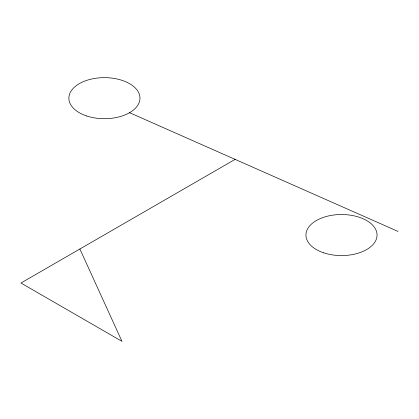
<?xml version="1.0" encoding="UTF-8"?>
<svg xmlns="http://www.w3.org/2000/svg" width="419" height="419" viewBox="0 0 419 419"><rect width="100%" height="100%" fill="white"/><g stroke="black" fill="none" stroke-linecap="round" stroke-linejoin="round"><path stroke-width="0.63" d="M235.117 159.377L20.95 283.024L121.976 341.349L79.882 249.001M129.565 112.695L398.05 231.435M86.639 115.958A35.557 20.531 0 0 0 139.977 98.177A35.557 20.531 0 0 0 86.639 80.401A35.557 20.531 0 0 0 86.639 115.958M323.714 252.83A35.557 20.531 0 0 0 377.053 235.054A35.557 20.531 0 0 0 323.714 217.272A35.557 20.531 0 0 0 323.714 252.83"/></g></svg>
